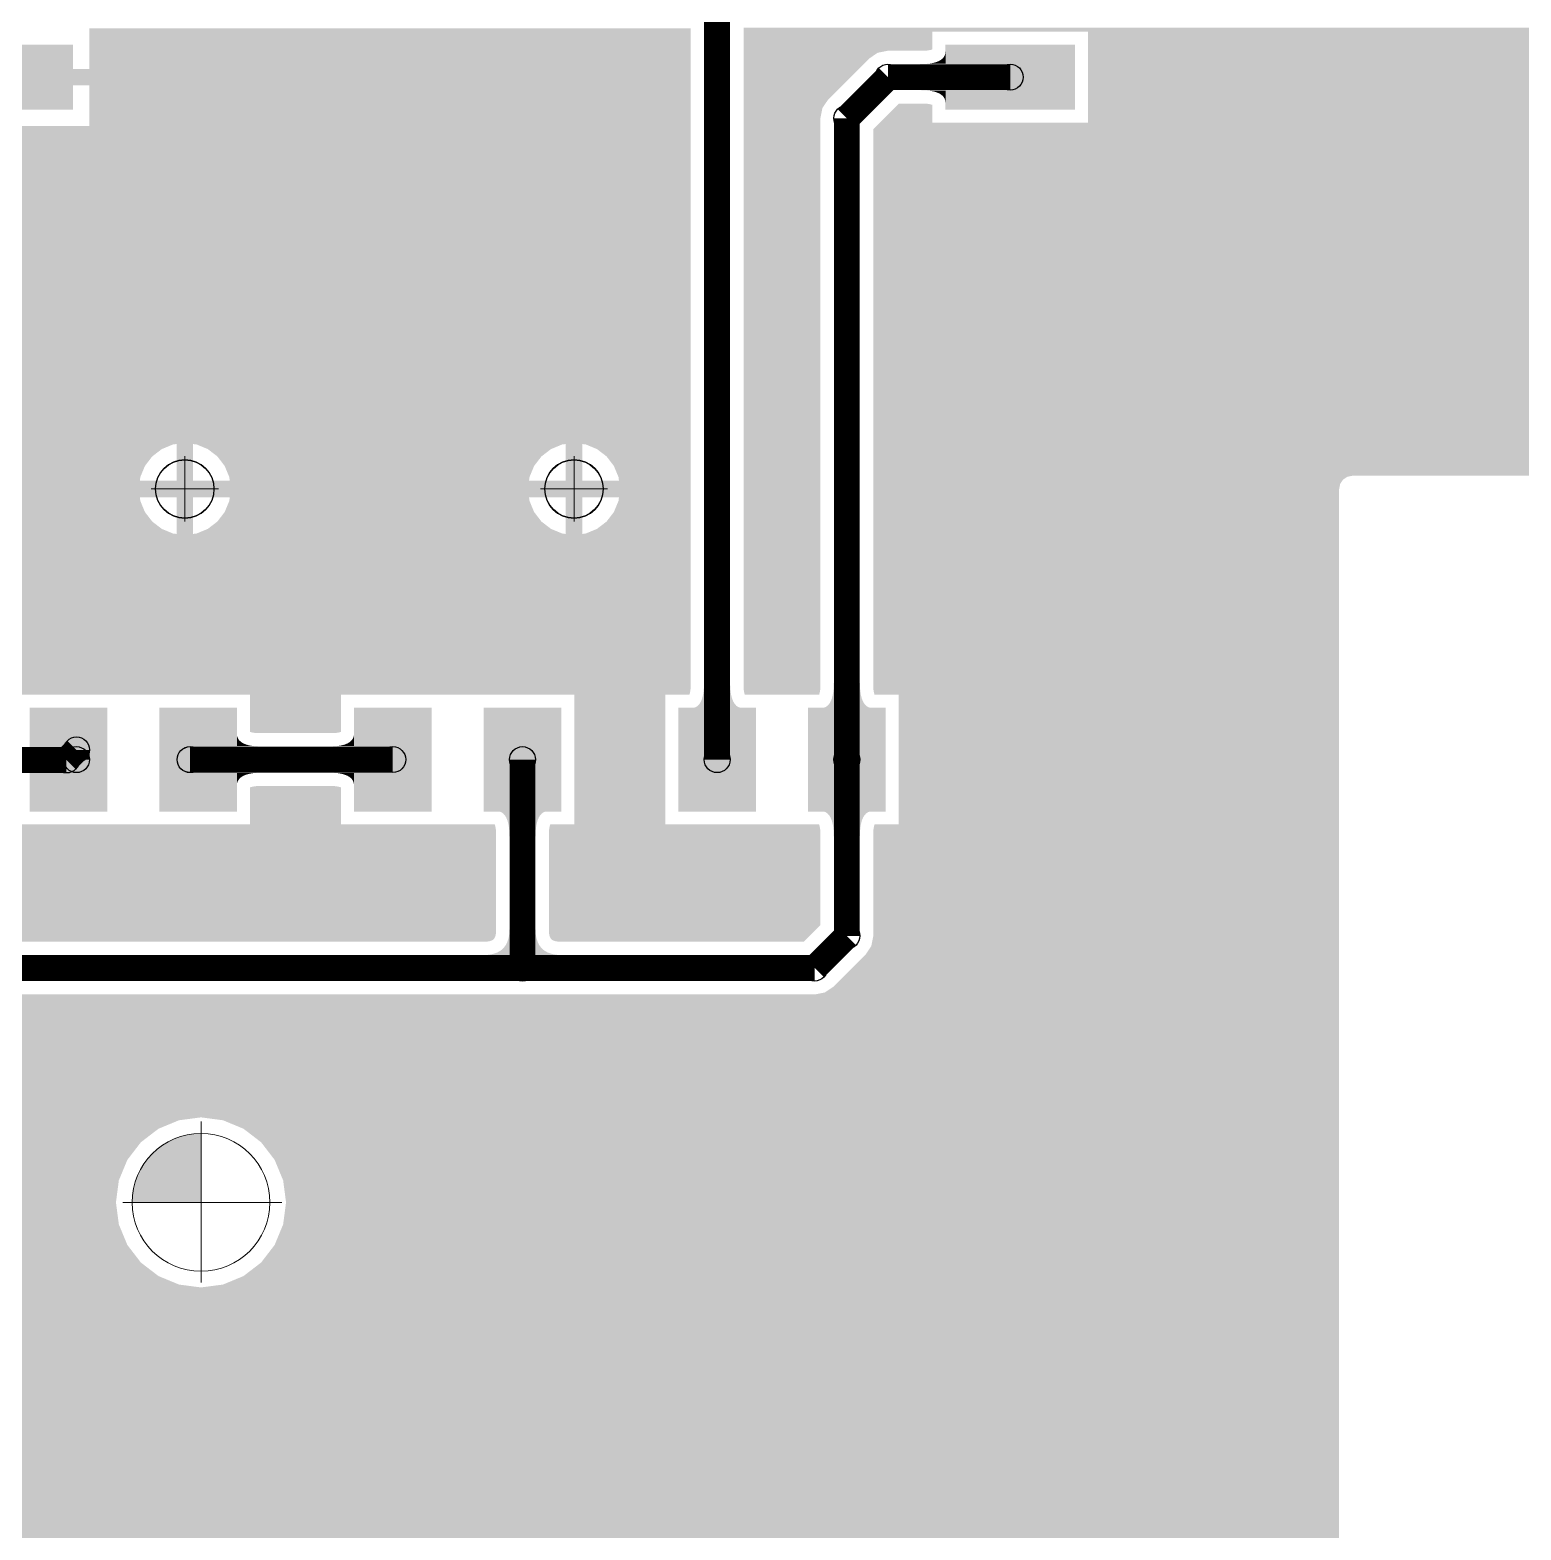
# Model space of a CAD drawing. Header units: millimetres. Extents: x -3633 to 871, y -630 to 261.
# Drawn here: x -1453.87 to -1407.72, y 127.51 to 173.95 of the extents above; entities that cross this region are included whole.
import ezdxf

# ---------------------------------------------------------------- set-up
doc = ezdxf.new("R2010")
doc.units = ezdxf.units.MM
for name, color, linetype in [('DRILL', 7, 'Continuous'), ('DRILL GOST', 7, 'Continuous'), ('TOP_LAYER', 7, 'Continuous'), ('TOP_PASTE', 8, 'Continuous')]:
    doc.layers.add(name, color=color, linetype=linetype)

# ---------------------------------------------------------------- blocks, each defined once
blk = doc.blocks.new('ROUND_26')
blk.add_circle((0, 0), 0.0177165)
blk = doc.blocks.new('RECTANGLE_15')
blk.add_solid([(0.023622, 0.0314961), (0.023622, -0.0314961), (-0.023622, 0.0314961), (-0.023622, -0.0314961)])
blk = doc.blocks.new('RECTANGLE_18')
blk.add_solid([(0.0393701, 0.019685), (0.0393701, -0.019685), (-0.0393701, 0.019685), (-0.0393701, -0.019685)])
blk = doc.blocks.new('ROUND_2')
blk.add_circle((0, 0), 0.007873999999999999)

msp = doc.modelspace()

# ---------------------------------------------------------------- hatches: boundary and pattern name
at = {"layer": 'DRILL GOST', "lineweight": 0}
h = msp.add_hatch(color=256, dxfattribs=at)
h.dxf.hatch_style = 1
h.paths.add_polyline_path([(-1450.708603594278, 137.6488722181816), (-1448.575989997797, 137.6488722181816), (-1448.575989997797, 139.7814858146635, 0.4142135623730951)])

# ---------------------------------------------------------------- linework, layer by layer
at = {"layer": 'DRILL', "lineweight": 0}
for p, q in [((-1449.077177197799, 160.7545982041688), (-1449.077177197799, 158.7329632104006)), ((-1437.029931697798, 160.7545982041688), (-1437.029931697798, 158.7329632104006)), ((-1450.118736496323, 159.7354881181805), (-1448.035617899275, 159.7354881181805)), ((-1438.071490996323, 159.7354881181805), (-1435.988372399275, 159.7354881181805)), ((-1448.575989997797, 139.7814858146635), (-1448.575989997797, 135.1665351725128)), ((-1448.575989997797, 138.5622530594396), (-1448.575989997797, 136.7072761594886)), ((-1450.993867434078, 137.6488722181816), (-1446.072112319671, 137.6488722181816)), ((-1449.475356182439, 137.6488722181816), (-1447.656463880768, 137.6488722181816)), ((-1448.575989997797, 137.6488722181816), (-1446.443376401315, 137.6488722181816))]:
    msp.add_line(p, q, dxfattribs=at)
at = {"layer": 'DRILL GOST', "lineweight": 0}
msp.add_line((-1448.575989997797, 137.6488722181816), (-1448.575989997797, 140.1527498963064), dxfattribs=at)
for centre, radius in [((-1449.077177197799, 159.7354881181805), 0.9108758946678492), ((-1437.029931697798, 159.7354881181805), 0.9108758946678492), ((-1448.575989997797, 137.6488722181816), 2.132613596481876)]:
    msp.add_circle(centre, radius, dxfattribs=at)
at = {"layer": 'TOP_LAYER', "const_width": 0.803148, "elevation": -7.473141037622431e-10}
for points in [[(-1432.600698997793, 151.3566216181821), (-1432.600698997793, 186.4198662181802)], [(-1428.584948797796, 171.2123955181801), (-1427.311856197787, 172.4854881181805)], [(-1427.311856197787, 172.4854881181805), (-1423.526977897788, 172.4854881181805)], [(-1428.584948797796, 151.3566216181821), (-1428.584948797796, 171.2123955181801)], [(-1452.740277697786, 151.3459728181811), (-1452.428448397791, 151.6578021181808)], [(-1452.428448397791, 151.3566216181821), (-1452.428448397791, 151.6578021181808)], [(-1457.67641979779, 151.3459728181811), (-1452.740277697786, 151.3459728181811)], [(-1448.91467079779, 151.3566216181821), (-1448.913854797799, 151.3574376181818)], [(-1448.913854797799, 151.3574376181818), (-1442.639957197788, 151.3574376181818)], [(-1438.624314097791, 144.9048003181811), (-1438.624314097791, 151.3566216181821)], [(-1428.584948797796, 145.8990912181821), (-1428.584948797796, 151.3566216181821)], [(-1429.579239697786, 144.9048003181811), (-1428.584948797796, 145.8990912181821)], [(-1460.832784297787, 144.9048003181811), (-1438.624314097791, 144.9048003181811)], [(-1438.624314097791, 144.9048003181811), (-1429.579239697786, 144.9048003181811)]]:
    msp.add_lwpolyline(points, dxfattribs=at)
at = {"layer": 'TOP_LAYER'}
for points in [[(-1425.536765497797, 173.2123350181805), (-1425.528732997786, 173.2886361181813), (-1425.528732997786, 173.2123350181805), (-1425.528732997786, 173.2886361181813)], [(-1426.331880997795, 172.88706211818), (-1426.179283897789, 172.8910758181814), (-1425.528732997786, 172.88706211818), (-1425.528732997786, 172.8910758181814)], [(-1426.331880997795, 172.0839141181809), (-1426.331880997795, 172.88706211818), (-1425.528732997786, 172.0839141181809), (-1425.528732997786, 172.88706211818)], [(-1426.179283897789, 172.8910758181814), (-1426.042746697789, 172.9031271181816), (-1425.528732997786, 172.8910758181814), (-1425.528732997786, 172.9031271181816)], [(-1426.042746697789, 172.9031271181816), (-1425.922274497786, 172.9232058181819), (-1425.528732997786, 172.9031271181816), (-1425.528732997786, 172.9232058181819)], [(-1425.922274497786, 172.9232058181819), (-1425.817867297792, 172.9513119181815), (-1425.528732997786, 172.9232058181819), (-1425.528732997786, 172.9513119181815)], [(-1425.817867297792, 172.9513119181815), (-1425.729519997791, 172.9874556181799), (-1425.528732997786, 172.9513119181815), (-1425.528732997786, 172.9874556181799)], [(-1425.729519997791, 172.9874556181799), (-1425.657237697787, 173.0316267181811), (-1425.528732997786, 172.9874556181799), (-1425.528732997786, 173.0316267181811)], [(-1425.657237697787, 173.0316267181811), (-1425.601015297803, 173.083835418181), (-1425.528732997786, 173.0316267181811), (-1425.528732997786, 173.083835418181)], [(-1425.601015297803, 173.083835418181), (-1425.560857897789, 173.1440715181811), (-1425.528732997786, 173.083835418181), (-1425.528732997786, 173.1440715181811)], [(-1425.560857897789, 173.1440715181811), (-1425.536765497797, 173.2123350181805), (-1425.528732997786, 173.1440715181811), (-1425.528732997786, 173.2123350181805)], [(-1426.179283897789, 172.0799004181813), (-1426.331880997795, 172.0839141181809), (-1425.528732997786, 172.0799004181813), (-1425.528732997786, 172.0839141181809)], [(-1426.042746697789, 172.0678491181802), (-1426.179283897789, 172.0799004181813), (-1425.528732997786, 172.0678491181802), (-1425.528732997786, 172.0799004181813)], [(-1425.922274497786, 172.0477704181817), (-1426.042746697789, 172.0678491181802), (-1425.528732997786, 172.0477704181817), (-1425.528732997786, 172.0678491181802)], [(-1425.817867297792, 172.0196643181812), (-1425.922274497786, 172.0477704181817), (-1425.528732997786, 172.0196643181812), (-1425.528732997786, 172.0477704181817)], [(-1425.729519997791, 171.983520618182), (-1425.817867297792, 172.0196643181812), (-1425.528732997786, 171.983520618182), (-1425.528732997786, 172.0196643181812)], [(-1425.657237697787, 171.9393495181807), (-1425.729519997791, 171.983520618182), (-1425.528732997786, 171.9393495181807), (-1425.528732997786, 171.983520618182)], [(-1425.601015297803, 171.8871408181808), (-1425.657237697787, 171.9393495181807), (-1425.528732997786, 171.8871408181808), (-1425.528732997786, 171.9393495181807)], [(-1425.560857897789, 171.8269047181816), (-1425.601015297803, 171.8871408181808), (-1425.528732997786, 171.8269047181816), (-1425.528732997786, 171.8871408181808)], [(-1425.536765497797, 171.7586412181813), (-1425.560857897789, 171.8269047181816), (-1425.528732997786, 171.7586412181813), (-1425.528732997786, 171.8269047181816)], [(-1425.528732997786, 171.6823401181814), (-1425.536765497797, 171.7586412181813), (-1425.528732997786, 171.6823401181814), (-1425.528732997786, 171.7586412181813)], [(-1433.006286697789, 153.6061857181808), (-1433.002272997791, 153.7599456181811), (-1432.195111297784, 153.6061857181808), (-1432.199124997795, 153.7599456181811)], [(-1428.990536497793, 153.6061857181808), (-1428.986522797795, 153.7599456181811), (-1428.1793610978, 153.6061857181808), (-1428.183374797786, 153.7599456181811)], [(-1433.066522797785, 153.2420151181818), (-1433.038416697794, 153.3472179181795), (-1432.134875197789, 153.2420151181818), (-1432.162981297792, 153.3472179181795)], [(-1433.038416697794, 153.3472179181795), (-1433.018337997799, 153.4686081181812), (-1432.162981297792, 153.3472179181795), (-1432.183059997799, 153.4686081181812)], [(-1433.018337997799, 153.4686081181812), (-1433.006286697789, 153.6061857181808), (-1432.183059997799, 153.4686081181812), (-1432.195111297784, 153.6061857181808)], [(-1431.742695397792, 153.3644916181815), (-1431.742695397792, 153.3644967181804), (-1431.395971897784, 153.3644916181815), (-1431.395971897784, 153.3644967181804)], [(-1429.789675897793, 153.3644916181815), (-1429.789675897793, 153.3644967181804), (-1429.442952397797, 153.3644916181815), (-1429.442952397797, 153.3644967181804)], [(-1429.0507725978, 153.2420151181818), (-1429.022666497785, 153.3472179181795), (-1428.119124997792, 153.2420151181818), (-1428.147231097796, 153.3472179181795)], [(-1429.022666497785, 153.3472179181795), (-1429.002587797791, 153.4686081181812), (-1428.147231097796, 153.3472179181795), (-1428.16730979779, 153.4686081181812)], [(-1429.002587797791, 153.4686081181812), (-1428.990536497793, 153.6061857181808), (-1428.16730979779, 153.4686081181812), (-1428.1793610978, 153.6061857181808)], [(-1433.403846997789, 152.9506776181802), (-1433.327545897797, 152.9587713181822), (-1431.797550997785, 152.9506776181802), (-1431.873852097801, 152.9587713181822)], [(-1433.327545897797, 152.9587713181822), (-1433.259282397793, 152.9830473181814), (-1431.873852097801, 152.9587713181822), (-1431.942115597792, 152.9830473181814)], [(-1433.259282397793, 152.9830473181814), (-1433.199046297786, 153.0235107181811), (-1431.942115597792, 152.9830473181814), (-1432.002351697788, 153.0235107181811)], [(-1433.199046297786, 153.0235107181811), (-1433.146837597799, 153.0801615181813), (-1432.002351697788, 153.0235107181811), (-1432.054560397787, 153.0801615181813)], [(-1433.146837597799, 153.0801615181813), (-1433.102666497799, 153.1529946181795), (-1432.054560397787, 153.0801615181813), (-1432.098731497799, 153.1529946181795)], [(-1433.102666497799, 153.1529946181795), (-1433.066522797785, 153.2420151181818), (-1432.098731497799, 153.1529946181795), (-1432.134875197789, 153.2420151181818)], [(-1429.388096797793, 152.9506776181802), (-1429.311795697789, 152.9587713181822), (-1427.7818007978, 152.9506776181802), (-1427.858101897792, 152.9587713181822)], [(-1429.311795697789, 152.9587713181822), (-1429.243532197797, 152.9830473181814), (-1427.858101897792, 152.9587713181822), (-1427.926365397796, 152.9830473181814)], [(-1429.243532197797, 152.9830473181814), (-1429.183296097789, 153.0235107181811), (-1427.926365397796, 152.9830473181814), (-1427.986601497791, 153.0235107181811)], [(-1429.183296097789, 153.0235107181811), (-1429.13108739779, 153.0801615181813), (-1427.986601497791, 153.0235107181811), (-1428.03881019779, 153.0801615181813)], [(-1429.13108739779, 153.0801615181813), (-1429.086916297791, 153.1529946181795), (-1428.03881019779, 153.0801615181813), (-1428.08298129779, 153.1529946181795)], [(-1429.086916297791, 153.1529946181795), (-1429.0507725978, 153.2420151181818), (-1428.08298129779, 153.1529946181795), (-1428.119124997792, 153.2420151181818)], [(-1447.465082497798, 152.0842845181819), (-1447.465082497798, 152.1605856181809), (-1447.457049997788, 152.0842845181819), (-1447.465082497798, 152.1605856181809)], [(-1447.465082497798, 152.0160210181807), (-1447.465082497798, 152.0842845181819), (-1447.432957597783, 152.0160210181807), (-1447.457049997788, 152.0842845181819)], [(-1447.465082497798, 151.9557849181824), (-1447.465082497798, 152.0160210181807), (-1447.392800197794, 151.9557849181824), (-1447.432957597783, 152.0160210181807)], [(-1447.465082497798, 151.9035762181798), (-1447.465082497798, 151.9557849181824), (-1447.336577797797, 151.9035762181798), (-1447.392800197794, 151.9557849181824)], [(-1447.465082497798, 151.8594051181803), (-1447.465082497798, 151.9035762181798), (-1447.264295497793, 151.8594051181803), (-1447.336577797797, 151.9035762181798)], [(-1447.465082497798, 151.8232614181811), (-1447.465082497798, 151.8594051181803), (-1447.175948197793, 151.8232614181811), (-1447.264295497793, 151.8594051181803)], [(-1444.127800597792, 151.8232614181811), (-1444.039453297793, 151.8594051181803), (-1443.8386662978, 151.8232614181811), (-1443.8386662978, 151.8594051181803)], [(-1444.039453297793, 151.8594051181803), (-1443.967170997789, 151.9035762181798), (-1443.8386662978, 151.8594051181803), (-1443.8386662978, 151.9035762181798)], [(-1443.967170997789, 151.9035762181798), (-1443.910948597791, 151.9557849181824), (-1443.8386662978, 151.9035762181798), (-1443.8386662978, 151.9557849181824)], [(-1443.910948597791, 151.9557849181824), (-1443.87079119779, 152.0160210181807), (-1443.8386662978, 151.9557849181824), (-1443.8386662978, 152.0160210181807)], [(-1443.87079119779, 152.0160210181807), (-1443.846698797786, 152.0842845181819), (-1443.8386662978, 152.0160210181807), (-1443.8386662978, 152.0842845181819)], [(-1443.846698797786, 152.0842845181819), (-1443.8386662978, 152.1605856181809), (-1443.8386662978, 152.0842845181819), (-1443.8386662978, 152.1605856181809)], [(-1447.465082497798, 151.7951553181806), (-1447.465082497798, 151.8232614181811), (-1447.071540997798, 151.7951553181806), (-1447.175948197793, 151.8232614181811)], [(-1447.465082497798, 151.7750766181803), (-1447.465082497798, 151.7951553181806), (-1446.951068797795, 151.7750766181803), (-1447.071540997798, 151.7951553181806)], [(-1447.465082497798, 151.763025318181), (-1447.465082497798, 151.7750766181803), (-1446.814531597796, 151.763025318181), (-1446.951068797795, 151.7750766181803)], [(-1447.465082497798, 151.7590116181796), (-1447.465082497798, 151.763025318181), (-1446.661934497789, 151.7590116181796), (-1446.814531597796, 151.763025318181)], [(-1447.465082497798, 150.9558636181814), (-1447.465082497798, 151.7590116181796), (-1446.661934497789, 150.9558636181814), (-1446.661934497789, 151.7590116181796)], [(-1444.641814297796, 151.7590116181796), (-1444.489217197789, 151.763025318181), (-1443.8386662978, 151.7590116181796), (-1443.8386662978, 151.763025318181)], [(-1444.641814297796, 150.9558636181814), (-1444.641814297796, 151.7590116181796), (-1443.8386662978, 150.9558636181814), (-1443.8386662978, 151.7590116181796)], [(-1444.489217197789, 151.763025318181), (-1444.35267999779, 151.7750766181803), (-1443.8386662978, 151.763025318181), (-1443.8386662978, 151.7750766181803)], [(-1444.35267999779, 151.7750766181803), (-1444.2322077978, 151.7951553181806), (-1443.8386662978, 151.7750766181803), (-1443.8386662978, 151.7951553181806)], [(-1444.2322077978, 151.7951553181806), (-1444.127800597792, 151.8232614181811), (-1443.8386662978, 151.7951553181806), (-1443.8386662978, 151.8232614181811)], [(-1447.465082497798, 150.9518499181809), (-1447.465082497798, 150.9558636181814), (-1446.814531597796, 150.9518499181809), (-1446.661934497789, 150.9558636181814)], [(-1447.465082497798, 150.9397986181816), (-1447.465082497798, 150.9518499181809), (-1446.951068797795, 150.9397986181816), (-1446.814531597796, 150.9518499181809)], [(-1447.465082497798, 150.9197199181804), (-1447.465082497798, 150.9397986181816), (-1447.071540997798, 150.9197199181804), (-1446.951068797795, 150.9397986181816)], [(-1444.489217197789, 150.9518499181809), (-1444.641814297796, 150.9558636181814), (-1443.8386662978, 150.9518499181809), (-1443.8386662978, 150.9558636181814)], [(-1444.35267999779, 150.9397986181816), (-1444.489217197789, 150.9518499181809), (-1443.8386662978, 150.9397986181816), (-1443.8386662978, 150.9518499181809)], [(-1444.2322077978, 150.9197199181804), (-1444.35267999779, 150.9397986181816), (-1443.8386662978, 150.9197199181804), (-1443.8386662978, 150.9397986181816)], [(-1447.465082497798, 150.8916138181808), (-1447.465082497798, 150.9197199181804), (-1447.175948197793, 150.8916138181808), (-1447.071540997798, 150.9197199181804)], [(-1447.465082497798, 150.8554701181806), (-1447.465082497798, 150.8916138181808), (-1447.264295497793, 150.8554701181806), (-1447.175948197793, 150.8916138181808)], [(-1447.465082497798, 150.8112990181821), (-1447.465082497798, 150.8554701181806), (-1447.336577797797, 150.8112990181821), (-1447.264295497793, 150.8554701181806)], [(-1447.465082497798, 150.7590903181813), (-1447.465082497798, 150.8112990181821), (-1447.392800197794, 150.7590903181813), (-1447.336577797797, 150.8112990181821)], [(-1447.465082497798, 150.6988542181812), (-1447.465082497798, 150.7590903181813), (-1447.432957597783, 150.6988542181812), (-1447.392800197794, 150.7590903181813)], [(-1447.465082497798, 150.63059071818), (-1447.465082497798, 150.6988542181812), (-1447.457049997788, 150.63059071818), (-1447.432957597783, 150.6988542181812)], [(-1447.465082497798, 150.554289618181), (-1447.465082497798, 150.63059071818), (-1447.465082497798, 150.554289618181), (-1447.457049997788, 150.63059071818)], [(-1444.127800597792, 150.8916138181808), (-1444.2322077978, 150.9197199181804), (-1443.8386662978, 150.8916138181808), (-1443.8386662978, 150.9197199181804)], [(-1444.039453297793, 150.8554701181806), (-1444.127800597792, 150.8916138181808), (-1443.8386662978, 150.8554701181806), (-1443.8386662978, 150.8916138181808)], [(-1443.967170997789, 150.8112990181821), (-1444.039453297793, 150.8554701181806), (-1443.8386662978, 150.8112990181821), (-1443.8386662978, 150.8554701181806)], [(-1443.910948597791, 150.7590903181813), (-1443.967170997789, 150.8112990181821), (-1443.8386662978, 150.7590903181813), (-1443.8386662978, 150.8112990181821)], [(-1443.87079119779, 150.6988542181812), (-1443.910948597791, 150.7590903181813), (-1443.8386662978, 150.6988542181812), (-1443.8386662978, 150.7590903181813)], [(-1443.846698797786, 150.63059071818), (-1443.87079119779, 150.6988542181812), (-1443.8386662978, 150.63059071818), (-1443.8386662978, 150.6988542181812)], [(-1443.8386662978, 150.554289618181), (-1443.846698797786, 150.63059071818), (-1443.8386662978, 150.554289618181), (-1443.8386662978, 150.63059071818)], [(-1439.351160997795, 149.7544719181819), (-1439.427462097786, 149.7625656181804), (-1437.897467197798, 149.7544719181819), (-1437.821166097782, 149.7625656181804)], [(-1439.282897497791, 149.7301959181809), (-1439.351160997795, 149.7544719181819), (-1437.96573069779, 149.7301959181809), (-1437.897467197798, 149.7544719181819)], [(-1439.222661397796, 149.6897325181822), (-1439.282897497791, 149.7301959181809), (-1438.025966797786, 149.6897325181822), (-1437.96573069779, 149.7301959181809)], [(-1439.170452697797, 149.633081718182), (-1439.222661397796, 149.6897325181822), (-1438.078175497797, 149.633081718182), (-1438.025966797786, 149.6897325181822)], [(-1439.126281597798, 149.560248618182), (-1439.170452697797, 149.633081718182), (-1438.122346597796, 149.560248618182), (-1438.078175497797, 149.633081718182)], [(-1439.090137897782, 149.4712281181824), (-1439.126281597798, 149.560248618182), (-1438.158490297786, 149.4712281181824), (-1438.122346597796, 149.560248618182)], [(-1429.311795697789, 149.7544719181819), (-1429.388096797793, 149.7625656181804), (-1427.858101897792, 149.7544719181819), (-1427.7818007978, 149.7625656181804)], [(-1429.243532197797, 149.7301959181809), (-1429.311795697789, 149.7544719181819), (-1427.926365397796, 149.7301959181809), (-1427.858101897792, 149.7544719181819)], [(-1429.183296097789, 149.6897325181822), (-1429.243532197797, 149.7301959181809), (-1427.986601497791, 149.6897325181822), (-1427.926365397796, 149.7301959181809)], [(-1429.13108739779, 149.633081718182), (-1429.183296097789, 149.6897325181822), (-1428.03881019779, 149.633081718182), (-1427.986601497791, 149.6897325181822)], [(-1429.086916297791, 149.560248618182), (-1429.13108739779, 149.633081718182), (-1428.08298129779, 149.560248618182), (-1428.03881019779, 149.633081718182)], [(-1429.0507725978, 149.4712281181824), (-1429.086916297791, 149.560248618182), (-1428.119124997792, 149.4712281181824), (-1428.08298129779, 149.560248618182)], [(-1439.062031797791, 149.3660253181811), (-1439.090137897782, 149.4712281181824), (-1438.186596397789, 149.3660253181811), (-1438.158490297786, 149.4712281181824)], [(-1439.041953097797, 149.2446351181811), (-1439.062031797791, 149.3660253181811), (-1438.206675097796, 149.2446351181811), (-1438.186596397789, 149.3660253181811)], [(-1439.029901797786, 149.1070575181807), (-1439.041953097797, 149.2446351181811), (-1438.218726397782, 149.1070575181807), (-1438.206675097796, 149.2446351181811)], [(-1439.025888097801, 148.9532976181795), (-1439.029901797786, 149.1070575181807), (-1438.222740097792, 148.9532976181795), (-1438.218726397782, 149.1070575181807)], [(-1429.022666497785, 149.3660253181811), (-1429.0507725978, 149.4712281181824), (-1428.147231097796, 149.3660253181811), (-1428.119124997792, 149.4712281181824)], [(-1429.002587797791, 149.2446351181811), (-1429.022666497785, 149.3660253181811), (-1428.16730979779, 149.2446351181811), (-1428.147231097796, 149.3660253181811)], [(-1428.990536497793, 149.1070575181807), (-1429.002587797791, 149.2446351181811), (-1428.1793610978, 149.1070575181807), (-1428.16730979779, 149.2446351181811)], [(-1428.986522797795, 148.9532976181795), (-1428.990536497793, 149.1070575181807), (-1428.183374797786, 148.9532976181795), (-1428.1793610978, 149.1070575181807)], [(-1439.098170397793, 145.6999158181811), (-1439.058012997791, 145.8203880181813), (-1438.150457797801, 145.6999158181811), (-1438.190615197801, 145.8203880181813)], [(-1439.058012997791, 145.8203880181813), (-1439.033920597787, 145.9569252181814), (-1438.190615197801, 145.8203880181813), (-1438.214707597782, 145.9569252181814)], [(-1439.033920597787, 145.9569252181814), (-1439.025888097801, 146.1095223181815), (-1438.214707597782, 145.9569252181814), (-1438.222740097792, 146.1095223181815)], [(-1439.539901797792, 145.3384992181805), (-1439.419429597801, 145.3786566181802), (-1437.70872639779, 145.3384992181805), (-1437.829198597793, 145.3786566181802)], [(-1439.419429597801, 145.3786566181802), (-1439.315022397794, 145.4348790181807), (-1437.829198597793, 145.3786566181802), (-1437.933605797787, 145.4348790181807)], [(-1439.315022397794, 145.4348790181807), (-1439.226675097794, 145.5071613181804), (-1437.933605797787, 145.4348790181807), (-1438.0219530978, 145.5071613181804)], [(-1439.226675097794, 145.5071613181804), (-1439.15439279779, 145.5955086181816), (-1438.0219530978, 145.5071613181804), (-1438.094235397791, 145.5955086181816)], [(-1439.15439279779, 145.5955086181816), (-1439.098170397793, 145.6999158181811), (-1438.094235397791, 145.5955086181816), (-1438.150457797801, 145.6999158181811)], [(-1439.829036097797, 145.3063743181815), (-1439.676438997791, 145.3144068181823), (-1437.419592097796, 145.3063743181815), (-1437.57218919779, 145.3144068181823)], [(-1438.624314097791, 144.5032263181815), (-1439.829036097797, 145.3063743181815), (-1438.624314097791, 144.5032263181815), (-1437.419592097796, 145.3063743181815)], [(-1439.676438997791, 145.3144068181823), (-1439.539901797792, 145.3384992181805), (-1437.57218919779, 145.3144068181823), (-1437.70872639779, 145.3384992181805)]]:
    msp.add_solid(points, dxfattribs=at)
at = {"layer": 'TOP_PASTE'}
msp.add_circle((-1483.211823997789, 119.5780014181805), 110, dxfattribs=at)
for points in [[(-1452.030760597797, 172.7404779181811), (-1452.030760597797, 173.9994231181813), (-1433.419580497797, 172.7404779181811), (-1433.419580497797, 173.9994231181813)], [(-1431.781817497802, 173.8909971181815), (-1431.781817497802, 174.0213939181817), (-1399.763135197796, 173.8909971181815), (-1399.593192997793, 174.0213939181817)], [(-1431.781817497802, 173.3451900181813), (-1431.781817497802, 173.8909971181815), (-1425.93642699779, 173.3451900181813), (-1425.93642699779, 173.8909971181815)], [(-1421.117528797798, 173.7948213181812), (-1421.117528797798, 173.8909971181815), (-1399.888477897789, 173.7948213181812), (-1399.763135197796, 173.8909971181815)], [(-1421.117528797798, 173.4995364181809), (-1421.117528797798, 173.7948213181812), (-1400.115050497792, 173.4995364181809), (-1399.888477897789, 173.7948213181812)], [(-1431.781817497802, 173.3399982181813), (-1431.781817497802, 173.3451900181813), (-1425.949115797794, 173.3399982181813), (-1425.93642699779, 173.3451900181813)], [(-1431.781817497802, 173.3237904181819), (-1431.781817497802, 173.3399982181813), (-1426.009331497794, 173.3237904181819), (-1425.949115797794, 173.3399982181813)], [(-1431.781817497802, 173.3095920181809), (-1431.781817497802, 173.3237904181819), (-1426.094501497783, 173.3095920181809), (-1426.009331497794, 173.3237904181819)], [(-1431.781817497802, 173.3043696181799), (-1431.781817497802, 173.3095920181809), (-1426.153692097796, 173.3043696181799), (-1426.094501497783, 173.3095920181809)], [(-1431.781817497802, 173.2420374181797), (-1431.781817497802, 173.3043696181799), (-1427.625230797797, 173.2420374181797), (-1427.311856197787, 173.3043696181799)], [(-1431.781817497802, 173.064526818182), (-1431.781817497802, 173.2420374181797), (-1427.890894897798, 173.064526818182), (-1427.625230797797, 173.2420374181797)], [(-1421.117528797798, 173.1556791181806), (-1421.117528797798, 173.4995364181809), (-1400.257483297796, 173.1556791181806), (-1400.115050497792, 173.4995364181809)], [(-1431.781817497802, 171.7914342181816), (-1431.781817497802, 173.064526818182), (-1429.163987497796, 171.7914342181816), (-1427.890894897798, 173.064526818182)], [(-1421.117528797798, 173.041668618182), (-1421.117528797798, 173.1556791181806), (-1400.272492597793, 173.041668618182), (-1400.257483297796, 173.1556791181806)], [(-1421.117528797798, 172.53166861818), (-1421.117528797798, 173.041668618182), (-1385.899881697794, 172.53166861818), (-1386.173205997791, 173.041668618182)], [(-1457.796504397798, 172.2304779181809), (-1457.796504397798, 172.7404779181811), (-1433.419580497797, 172.2304779181809), (-1433.419580497797, 172.7404779181811)], [(-1421.117528797798, 172.4176581181814), (-1421.117528797798, 172.53166861818), (-1400.257483297796, 172.4176581181814), (-1400.272492597793, 172.53166861818)], [(-1421.117528797798, 172.0738008181802), (-1421.117528797798, 172.4176581181814), (-1400.115050497792, 172.0738008181802), (-1400.257483297796, 172.4176581181814)], [(-1452.030760597797, 170.9715531181805), (-1452.030760597797, 172.2304779181809), (-1433.419580497797, 170.9715531181805), (-1433.419580497797, 172.2304779181809)], [(-1421.117528797798, 171.7785159181808), (-1421.117528797798, 172.0738008181802), (-1399.888477897789, 171.7785159181808), (-1400.115050497792, 172.0738008181802)], [(-1431.781817497802, 171.5257701181804), (-1431.781817497802, 171.7914342181816), (-1429.341498097788, 171.5257701181804), (-1429.163987497796, 171.7914342181816)], [(-1431.781817497802, 171.2123955181801), (-1431.781817497802, 171.5257701181804), (-1429.403835397802, 171.2123955181801), (-1429.341498097788, 171.5257701181804)], [(-1427.559292897789, 171.0799791181812), (-1427.013485797796, 171.6257862181815), (-1425.93642699779, 171.0799791181812), (-1425.93642699779, 171.6257862181815)], [(-1427.013485797796, 171.6257862181815), (-1427.008293997795, 171.6309780181805), (-1425.93642699779, 171.6257862181815), (-1425.949115797794, 171.6309780181805)], [(-1427.008293997795, 171.6309780181805), (-1426.9920861978, 171.6471858181817), (-1425.949115797794, 171.6309780181805), (-1426.009331497794, 171.6471858181817)], [(-1426.9920861978, 171.6471858181817), (-1426.977892897794, 171.661384218181), (-1426.009331497794, 171.6471858181817), (-1426.094511697799, 171.661384218181)], [(-1426.977892897794, 171.661384218181), (-1426.972665397794, 171.666606618182), (-1426.094511697799, 171.661384218181), (-1426.153692097796, 171.666606618182)], [(-1421.117528797798, 171.5519433181812), (-1421.117528797798, 171.7785159181808), (-1399.593192997793, 171.5519433181812), (-1399.888477897789, 171.7785159181808)], [(-1421.117528797798, 171.4095105181827), (-1421.117528797798, 171.5519433181812), (-1399.249335697791, 171.4095105181827), (-1399.593192997793, 171.5519433181812)], [(-1421.117528797798, 171.3945012181816), (-1421.117528797798, 171.4095105181827), (-1399.135325197786, 171.3945012181816), (-1399.249335697791, 171.4095105181827)], [(-1421.117528797798, 171.0799791181812), (-1421.117528797798, 171.3945012181816), (-1385.121871597798, 171.0799791181812), (-1385.290436797792, 171.3945012181816)], [(-1457.796504397798, 161.1276555181817), (-1457.796504397798, 170.9715531181805), (-1433.419580497797, 161.1276555181817), (-1433.419580497797, 170.9715531181805)], [(-1431.781817497802, 171.2123700181805), (-1431.781817497802, 171.2123955181801), (-1429.403830297787, 171.2123700181805), (-1429.403835397802, 171.2123955181801)], [(-1431.781817497802, 153.580145118181), (-1431.781817497802, 171.2123700181805), (-1429.403830297787, 153.580145118181), (-1429.403830297787, 171.2123700181805)], [(-1427.766067297792, 170.8731996181818), (-1427.559292897789, 171.0799791181812), (-1385.011053697798, 170.8731996181818), (-1385.121871597798, 171.0799791181812)], [(-1427.766067297792, 169.8201465181814), (-1427.766067297792, 170.8731996181818), (-1384.446687697794, 169.8201465181814), (-1385.011053697798, 170.8731996181818)], [(-1427.766067297792, 165.8487255181822), (-1427.766067297792, 169.8201465181814), (-1382.518387897788, 165.8487255181822), (-1384.446687697794, 169.8201465181814)], [(-1427.766067297792, 161.8034310181806), (-1427.766067297792, 165.8487255181822), (-1380.750299497794, 161.8034310181806), (-1382.518387897788, 165.8487255181822)], [(-1427.766067297792, 160.1449263181808), (-1427.766067297792, 161.8034310181806), (-1380.10303299779, 160.1449263181808), (-1380.750299497794, 161.8034310181806)], [(-1457.796504397798, 161.1126462181805), (-1457.796504397798, 161.1276555181817), (-1449.446187697794, 161.1126462181805), (-1449.332177197789, 161.1276555181817)], [(-1457.796504397798, 160.9702134181803), (-1457.796504397798, 161.1126462181805), (-1449.790044997796, 160.9702134181803), (-1449.446187697794, 161.1126462181805)], [(-1457.796504397798, 160.7436408181798), (-1457.796504397798, 160.9702134181803), (-1450.085329897794, 160.7436408181798), (-1449.790044997796, 160.9702134181803)], [(-1457.796504397798, 160.448361018181), (-1457.796504397798, 160.7436408181798), (-1450.311902497795, 160.448361018181), (-1450.085329897794, 160.7436408181798)], [(-1449.332177197789, 159.9904881181815), (-1449.332177197789, 161.1276555181817), (-1448.822177197785, 159.9904881181815), (-1448.822177197785, 161.1276555181817)], [(-1448.708166697792, 161.1126462181805), (-1448.822177197785, 161.1276555181817), (-1437.398942197794, 161.1126462181805), (-1437.284931697789, 161.1276555181817)], [(-1448.364309397789, 160.9702134181803), (-1448.708166697792, 161.1126462181805), (-1437.742804597785, 160.9702134181803), (-1437.398942197794, 161.1126462181805)], [(-1448.069024497793, 160.7436408181798), (-1448.364309397789, 160.9702134181803), (-1438.038084397793, 160.7436408181798), (-1437.742804597785, 160.9702134181803)], [(-1447.84245189779, 160.448361018181), (-1448.069024497793, 160.7436408181798), (-1438.264656997783, 160.448361018181), (-1438.038084397793, 160.7436408181798)], [(-1437.284931697789, 159.9904881181815), (-1437.284931697789, 161.1276555181817), (-1436.774931697797, 159.9904881181815), (-1436.774931697797, 161.1276555181817)], [(-1436.660921197792, 161.1126462181805), (-1436.774931697797, 161.1276555181817), (-1433.419580497797, 161.1126462181805), (-1433.419580497797, 161.1276555181817)], [(-1436.317058797788, 160.9702134181803), (-1436.660921197792, 161.1126462181805), (-1433.419580497797, 160.9702134181803), (-1433.419580497797, 161.1126462181805)], [(-1436.021778997792, 160.7436408181798), (-1436.317058797788, 160.9702134181803), (-1433.419580497797, 160.7436408181798), (-1433.419580497797, 160.9702134181803)], [(-1435.79520639779, 160.448361018181), (-1436.021778997792, 160.7436408181798), (-1433.419580497797, 160.448361018181), (-1433.419580497797, 160.7436408181798)], [(-1457.796504397798, 160.1044986181819), (-1457.796504397798, 160.448361018181), (-1450.454335297799, 160.1044986181819), (-1450.311902497795, 160.448361018181)], [(-1447.700019097799, 160.1044986181819), (-1447.84245189779, 160.448361018181), (-1438.407089797799, 160.1044986181819), (-1438.264656997783, 160.448361018181)], [(-1435.652773597799, 160.1044986181819), (-1435.79520639779, 160.448361018181), (-1433.419580497797, 160.1044986181819), (-1433.419580497797, 160.448361018181)], [(-1457.796504397798, 159.9904881181815), (-1457.796504397798, 160.1044986181819), (-1450.469344597797, 159.9904881181815), (-1450.454335297799, 160.1044986181819)], [(-1457.796504397798, 159.4804881181813), (-1457.796504397798, 159.9904881181815), (-1433.419580497797, 159.4804881181813), (-1433.419580497797, 159.9904881181815)], [(-1447.685009797802, 159.9904881181815), (-1447.700019097799, 160.1044986181819), (-1438.422099097797, 159.9904881181815), (-1438.407089797799, 160.1044986181819)], [(-1435.637764297789, 159.9904881181815), (-1435.652773597799, 160.1044986181819), (-1433.419580497797, 159.9904881181815), (-1433.419580497797, 160.1044986181819)], [(-1427.766067297792, 160.1137602181802), (-1427.766067297792, 160.1449263181808), (-1413.092918497787, 160.1137602181802), (-1412.936231197794, 160.1449263181808)], [(-1427.766067297792, 160.0250049181809), (-1427.766067297792, 160.1137602181802), (-1413.225753097794, 160.0250049181809), (-1413.092918497787, 160.1137602181802)], [(-1427.766067297792, 159.8921703181809), (-1427.766067297792, 160.0250049181809), (-1413.314508397785, 159.8921703181809), (-1413.225753097794, 160.0250049181809)], [(-1427.766067297792, 159.7354830181816), (-1427.766067297792, 159.8921703181809), (-1413.345674497797, 159.7354830181816), (-1413.314508397785, 159.8921703181809)], [(-1457.796504397798, 159.3664776181809), (-1457.796504397798, 159.4804881181813), (-1450.454335297799, 159.3664776181809), (-1450.469344597797, 159.4804881181813)], [(-1457.796504397798, 159.0226152181808), (-1457.796504397798, 159.3664776181809), (-1450.311902497795, 159.0226152181808), (-1450.454335297799, 159.3664776181809)], [(-1449.332177197789, 158.3433207181802), (-1449.332177197789, 159.4804881181813), (-1448.822177197785, 158.3433207181802), (-1448.822177197785, 159.4804881181813)], [(-1447.84245189779, 159.0226152181808), (-1447.700019097799, 159.3664776181809), (-1438.264656997783, 159.0226152181808), (-1438.407089797799, 159.3664776181809)], [(-1447.700019097799, 159.3664776181809), (-1447.685009797802, 159.4804881181813), (-1438.407089797799, 159.3664776181809), (-1438.422099097797, 159.4804881181813)], [(-1437.284931697789, 158.3433207181802), (-1437.284931697789, 159.4804881181813), (-1436.774931697797, 158.3433207181802), (-1436.774931697797, 159.4804881181813)], [(-1435.79520639779, 159.0226152181808), (-1435.652773597799, 159.3664776181809), (-1433.419580497797, 159.0226152181808), (-1433.419580497797, 159.3664776181809)], [(-1435.652773597799, 159.3664776181809), (-1435.637764297789, 159.4804881181813), (-1433.419580497797, 159.3664776181809), (-1433.419580497797, 159.4804881181813)], [(-1427.766067297792, 153.580145118181), (-1427.766067297792, 159.7354830181816), (-1413.345674497797, 153.580145118181), (-1413.345674497797, 159.7354830181816)], [(-1457.796504397798, 158.7273354181821), (-1457.796504397798, 159.0226152181808), (-1450.085329897794, 158.7273354181821), (-1450.311902497795, 159.0226152181808)], [(-1448.069024497793, 158.7273354181821), (-1447.84245189779, 159.0226152181808), (-1438.038084397793, 158.7273354181821), (-1438.264656997783, 159.0226152181808)], [(-1436.021778997792, 158.7273354181821), (-1435.79520639779, 159.0226152181808), (-1433.419580497797, 158.7273354181821), (-1433.419580497797, 159.0226152181808)], [(-1457.796504397798, 158.5007628181816), (-1457.796504397798, 158.7273354181821), (-1449.790044997796, 158.5007628181816), (-1450.085329897794, 158.7273354181821)], [(-1457.796504397798, 158.3583300181804), (-1457.796504397798, 158.5007628181816), (-1449.446187697794, 158.3583300181804), (-1449.790044997796, 158.5007628181816)], [(-1457.796504397798, 158.3433207181802), (-1457.796504397798, 158.3583300181804), (-1449.332177197789, 158.3433207181802), (-1449.446187697794, 158.3583300181804)], [(-1448.822177197785, 158.3433207181802), (-1448.708166697792, 158.3583300181804), (-1437.284931697789, 158.3433207181802), (-1437.398942197794, 158.3583300181804)], [(-1448.708166697792, 158.3583300181804), (-1448.364309397789, 158.5007628181816), (-1437.398942197794, 158.3583300181804), (-1437.742804597785, 158.5007628181816)], [(-1448.364309397789, 158.5007628181816), (-1448.069024497793, 158.7273354181821), (-1437.742804597785, 158.5007628181816), (-1438.038084397793, 158.7273354181821)], [(-1436.774931697797, 158.3433207181802), (-1436.660921197792, 158.3583300181804), (-1433.419580497797, 158.3433207181802), (-1433.419580497797, 158.3583300181804)], [(-1436.660921197792, 158.3583300181804), (-1436.317058797788, 158.5007628181816), (-1433.419580497797, 158.3583300181804), (-1433.419580497797, 158.5007628181816)], [(-1436.317058797788, 158.5007628181816), (-1436.021778997792, 158.7273354181821), (-1433.419580497797, 158.5007628181816), (-1433.419580497797, 158.7273354181821)], [(-1457.796504397798, 153.5801400181804), (-1457.796504397798, 158.3433207181802), (-1433.419580497797, 153.5801400181804), (-1433.419580497797, 158.3433207181802)], [(-1457.796504397798, 153.5199498181805), (-1457.796504397798, 153.5801400181804), (-1433.424853897789, 153.5199498181805), (-1433.419580497797, 153.5801400181804)], [(-1457.796504397798, 153.4336731181816), (-1457.796504397798, 153.5199498181805), (-1433.439123697795, 153.4336731181816), (-1433.424853897789, 153.5199498181805)], [(-1457.796504397798, 153.3723813181809), (-1457.796504397798, 153.4336731181816), (-1433.455499797785, 153.3723813181809), (-1433.439123697795, 153.4336731181816)], [(-1457.796504397798, 153.3644967181804), (-1457.796504397798, 153.3723813181809), (-1433.458702597794, 153.3644967181804), (-1433.455499797785, 153.3723813181809)], [(-1449.868411597794, 153.3644916181815), (-1449.868411597794, 153.3644967181804), (-1441.435337197791, 153.3644916181815), (-1441.435337197791, 153.3644967181804)], [(-1447.057388497794, 152.2171395181799), (-1447.057388497794, 153.3644916181815), (-1444.246360297792, 152.2171395181799), (-1444.246360297792, 153.3644916181815)], [(-1439.829041197786, 153.3644916181815), (-1439.829041197786, 153.3644967181804), (-1433.458702597794, 153.3644916181815), (-1433.458702597794, 153.3644967181804)], [(-1437.018018097798, 149.3487516181808), (-1437.018018097798, 153.3644916181815), (-1434.206994997797, 149.3487516181808), (-1434.206994997797, 153.3644916181815)], [(-1431.781812397787, 153.5801400181804), (-1431.781817497802, 153.580145118181), (-1429.403830297787, 153.5801400181804), (-1429.403830297787, 153.580145118181)], [(-1431.776544097785, 153.5199498181805), (-1431.781812397787, 153.5801400181804), (-1429.409103697792, 153.5199498181805), (-1429.403830297787, 153.5801400181804)], [(-1431.762274297803, 153.4336731181816), (-1431.776544097785, 153.5199498181805), (-1429.423373497787, 153.4336731181816), (-1429.409103697792, 153.5199498181805)], [(-1431.745898197788, 153.3723813181809), (-1431.762274297803, 153.4336731181816), (-1429.439749597789, 153.3723813181809), (-1429.423373497787, 153.4336731181816)], [(-1431.742695397792, 153.3644967181804), (-1431.745898197788, 153.3723813181809), (-1429.442952397797, 153.3644967181804), (-1429.439749597789, 153.3723813181809)], [(-1427.760793897801, 153.5199498181805), (-1427.766067297792, 153.580145118181), (-1413.345674497797, 153.5199498181805), (-1413.345674497797, 153.580145118181)], [(-1427.746524097794, 153.4336731181816), (-1427.760793897801, 153.5199498181805), (-1413.345674497797, 153.4336731181816), (-1413.345674497797, 153.5199498181805)], [(-1427.730147997792, 153.3723813181809), (-1427.746524097794, 153.4336731181816), (-1413.345674497797, 153.3723813181809), (-1413.345674497797, 153.4336731181816)], [(-1427.726945197783, 153.3644916181815), (-1427.730147997792, 153.3723813181809), (-1413.345674497797, 153.3644916181815), (-1413.345674497797, 153.3723813181809)], [(-1426.978652797792, 149.3487516181808), (-1426.978652797792, 153.3644916181815), (-1413.345674497797, 149.3487516181808), (-1413.345674497797, 153.3644916181815)], [(-1447.04469969779, 152.2119477181827), (-1447.057388497794, 152.2171395181799), (-1444.259049097795, 152.2119477181827), (-1444.246360297792, 152.2171395181799)], [(-1446.98448399779, 152.1957399181815), (-1447.04469969779, 152.2119477181827), (-1444.319264797783, 152.1957399181815), (-1444.259049097795, 152.2119477181827)], [(-1446.899303797798, 152.1815415181813), (-1446.98448399779, 152.1957399181815), (-1444.404434797797, 152.1815415181813), (-1444.319264797783, 152.1957399181815)], [(-1446.840123397789, 152.1763191181803), (-1446.899303797798, 152.1815415181813), (-1444.463625397796, 152.1763191181803), (-1444.404434797797, 152.1815415181813)], [(-1447.057388497794, 150.497735718181), (-1447.04469969779, 150.502927518181), (-1444.246360297792, 150.497735718181), (-1444.259049097795, 150.502927518181)], [(-1447.057388497794, 149.3487516181808), (-1447.057388497794, 150.497735718181), (-1444.246360297792, 149.3487516181808), (-1444.246360297792, 150.497735718181)], [(-1447.04469969779, 150.502927518181), (-1446.98448399779, 150.5191353181804), (-1444.259049097795, 150.502927518181), (-1444.319264797783, 150.5191353181804)], [(-1446.98448399779, 150.5191353181804), (-1446.899313997789, 150.5333337181814), (-1444.319264797783, 150.5191353181804), (-1444.404444997788, 150.5333337181814)], [(-1446.899313997789, 150.5333337181814), (-1446.840123397789, 150.5385561181806), (-1444.404444997788, 150.5333337181814), (-1444.463625397796, 150.5385561181806)], [(-1460.013902797783, 149.3408619181814), (-1460.013902797783, 149.3487516181808), (-1439.479114897795, 149.3408619181814), (-1439.482317697804, 149.3487516181808)], [(-1460.013902797783, 149.2795701181817), (-1460.013902797783, 149.3408619181814), (-1439.462738797793, 149.2795701181817), (-1439.479114897795, 149.3408619181814)], [(-1460.013902797783, 149.19329341818), (-1460.013902797783, 149.2795701181817), (-1439.448468997786, 149.19329341818), (-1439.462738797793, 149.2795701181817)], [(-1460.013902797783, 149.1330981181814), (-1460.013902797783, 149.19329341818), (-1439.443195597794, 149.1330981181814), (-1439.448468997786, 149.19329341818)], [(-1460.013902797783, 145.9937370181801), (-1460.013902797783, 149.1330981181814), (-1439.443195597794, 145.9937370181801), (-1439.443195597794, 149.1330981181814)], [(-1437.805432597799, 149.133103218182), (-1437.800159197795, 149.19329341818), (-1429.403830297787, 149.133103218182), (-1429.409103697792, 149.19329341818)], [(-1437.805432597799, 149.1330981181814), (-1437.805432597799, 149.133103218182), (-1429.403830297787, 149.1330981181814), (-1429.403830297787, 149.133103218182)], [(-1437.805432597799, 146.2382820181815), (-1437.805432597799, 149.1330981181814), (-1429.403830297787, 146.2382820181815), (-1429.403830297787, 149.1330981181814)], [(-1437.800159197795, 149.19329341818), (-1437.7858893978, 149.2795701181817), (-1429.409103697792, 149.19329341818), (-1429.423373497787, 149.2795701181817)], [(-1437.7858893978, 149.2795701181817), (-1437.769513297798, 149.3408619181814), (-1429.423373497787, 149.2795701181817), (-1429.439749597789, 149.3408619181814)], [(-1437.769513297798, 149.3408619181814), (-1437.76631049779, 149.3487516181808), (-1429.439749597789, 149.3408619181814), (-1429.442952397797, 149.3487516181808)], [(-1427.766067297792, 149.133103218182), (-1427.760793897801, 149.19329341818), (-1413.345674497797, 149.133103218182), (-1413.345674497797, 149.19329341818)], [(-1427.766062197791, 145.8990912181821), (-1427.766067297792, 149.133103218182), (-1413.345674497797, 145.8990912181821), (-1413.345674497797, 149.133103218182)], [(-1427.760793897801, 149.19329341818), (-1427.746524097794, 149.2795701181817), (-1413.345674497797, 149.19329341818), (-1413.345674497797, 149.2795701181817)], [(-1427.746524097794, 149.2795701181817), (-1427.730147997792, 149.3408619181814), (-1413.345674497797, 149.2795701181817), (-1413.345674497797, 149.3408619181814)], [(-1427.730147997792, 149.3408619181814), (-1427.726945197783, 149.3487516181808), (-1413.345674497797, 149.3408619181814), (-1413.345674497797, 149.3487516181808)], [(-1460.013902797783, 145.9212303181807), (-1460.013902797783, 145.9937370181801), (-1439.455991497797, 145.9212303181807), (-1439.443195597794, 145.9937370181801)], [(-1460.013902797783, 145.8629169181809), (-1460.013902797783, 145.9212303181807), (-1439.475427597796, 145.8629169181809), (-1439.455991497797, 145.9212303181807)], [(-1460.013902797783, 145.8242946181804), (-1460.013902797783, 145.8629169181809), (-1439.496225397787, 145.8242946181804), (-1439.475427597796, 145.8629169181809)], [(-1460.013902797783, 145.7981316181808), (-1460.013902797783, 145.8242946181804), (-1439.517630097797, 145.7981316181808), (-1439.496225397787, 145.8242946181804)], [(-1437.805432597799, 145.9937370181801), (-1437.805432597799, 146.2382820181815), (-1429.648375297801, 145.9937370181801), (-1429.403830297787, 146.2382820181815)], [(-1437.792636697797, 145.9212303181807), (-1437.805432597799, 145.9937370181801), (-1429.720887097783, 145.9212303181807), (-1429.648375297801, 145.9937370181801)], [(-1437.773205697786, 145.862932218181), (-1437.792636697797, 145.9212303181807), (-1429.77918519779, 145.862932218181), (-1429.720887097783, 145.9212303181807)], [(-1437.752402797794, 145.8242946181804), (-1437.773205697786, 145.862932218181), (-1429.817822797796, 145.8242946181804), (-1429.77918519779, 145.862932218181)], [(-1437.730982797791, 145.7981163181798), (-1437.752402797794, 145.8242946181804), (-1429.844001097791, 145.7981163181798), (-1429.817822797796, 145.8242946181804)], [(-1427.828399497792, 145.5857166181818), (-1427.766062197791, 145.8990912181821), (-1413.345674497797, 145.5857166181818), (-1413.345674497797, 145.8990912181821)], [(-1460.013902797783, 145.7767116181808), (-1460.013902797783, 145.7981316181808), (-1439.543808397791, 145.7767116181808), (-1439.517630097797, 145.7981316181808)], [(-1460.013902797783, 145.7559087181812), (-1460.013902797783, 145.7767116181808), (-1439.582445997797, 145.7559087181812), (-1439.543808397791, 145.7767116181808)], [(-1460.013902797783, 145.7364777181815), (-1460.013902797783, 145.7559087181812), (-1439.640744097791, 145.7364777181815), (-1439.582445997797, 145.7559087181812)], [(-1460.013902797783, 145.7236818181805), (-1460.013902797783, 145.7364777181815), (-1439.713250797785, 145.7236818181805), (-1439.640744097791, 145.7364777181815)], [(-1437.704819797791, 145.7767116181808), (-1437.730982797791, 145.7981163181798), (-1429.865405797789, 145.7767116181808), (-1429.844001097791, 145.7981163181798)], [(-1437.666197497789, 145.7559138181809), (-1437.704819797791, 145.7767116181808), (-1429.886203597791, 145.7559138181809), (-1429.865405797789, 145.7767116181808)], [(-1437.607884097789, 145.7364777181815), (-1437.666197497789, 145.7559138181809), (-1429.905639697791, 145.7364777181815), (-1429.886203597791, 145.7559138181809)], [(-1437.535377397796, 145.7236818181805), (-1437.607884097789, 145.7364777181815), (-1429.918435597794, 145.7236818181805), (-1429.905639697791, 145.7364777181815)], [(-1428.005910097785, 145.3200525181805), (-1427.828399497792, 145.5857166181818), (-1413.345674497797, 145.3200525181805), (-1413.345674497797, 145.5857166181818)], [(-1429.000200997787, 144.3257616181804), (-1428.00592539779, 145.3200423181802), (-1413.345674497797, 144.3257616181804), (-1413.345674497797, 145.3200423181802)], [(-1428.00592539779, 145.3200423181802), (-1428.005910097785, 145.3200525181805), (-1413.345674497797, 145.3200423181802), (-1413.345674497797, 145.3200525181805)], [(-1459.604459497793, 142.7253306181824), (-1459.604459497793, 144.0859137181819), (-1413.345674497797, 142.7253306181824), (-1413.345674497797, 144.0859137181819)], [(-1429.579239697786, 144.0859137181819), (-1429.265865097788, 144.1482510181809), (-1413.345674497797, 144.0859137181819), (-1413.345674497797, 144.1482510181809)], [(-1429.265865097788, 144.1482510181809), (-1429.000200997787, 144.3257616181804), (-1413.345674497797, 144.1482510181809), (-1413.345674497797, 144.3257616181804)], [(-1459.463454697791, 142.3849107181809), (-1459.604459497793, 142.7253306181824), (-1413.345674497797, 142.3849107181809), (-1413.345674497797, 142.7253306181824)], [(-1459.415147497789, 142.018001418181), (-1459.463454697791, 142.3849107181809), (-1413.345674497797, 142.018001418181), (-1413.345674497797, 142.3849107181809)], [(-1459.415147497789, 140.2816299181818), (-1459.415147497789, 142.018001418181), (-1413.345674497797, 140.2816299181818), (-1413.345674497797, 142.018001418181)], [(-1459.415147497789, 140.1919209181801), (-1459.415147497789, 140.2816299181818), (-1449.257395897793, 140.1919209181801), (-1448.575989997797, 140.2816299181818)], [(-1447.894584097801, 140.1919209181801), (-1448.575989997797, 140.2816299181818), (-1413.345674497797, 140.1919209181801), (-1413.345674497797, 140.2816299181818)], [(-1459.415147497789, 139.9289088181799), (-1459.415147497789, 140.1919209181801), (-1449.892371397792, 139.9289088181799), (-1449.257395897793, 140.1919209181801)], [(-1459.415147497789, 139.5105150181812), (-1459.415147497789, 139.9289088181799), (-1450.437632797786, 139.5105150181812), (-1449.892371397792, 139.9289088181799)], [(-1447.25960859779, 139.9289088181799), (-1447.894584097801, 140.1919209181801), (-1413.345674497797, 139.9289088181799), (-1413.345674497797, 140.1919209181801)], [(-1446.714347197784, 139.5105150181812), (-1447.25960859779, 139.9289088181799), (-1413.345674497797, 139.5105150181812), (-1413.345674497797, 139.9289088181799)], [(-1459.415147497789, 138.9652536181807), (-1459.415147497789, 139.5105150181812), (-1450.856026597788, 138.9652536181807), (-1450.437632797786, 139.5105150181812)], [(-1446.295953397793, 138.9652536181807), (-1446.714347197784, 139.5105150181812), (-1413.345674497797, 138.9652536181807), (-1413.345674497797, 139.5105150181812)], [(-1459.415147497789, 138.3302781181806), (-1459.415147497789, 138.9652536181807), (-1451.119038697794, 138.3302781181806), (-1450.856026597788, 138.9652536181807)], [(-1446.032941297788, 138.3302781181806), (-1446.295953397793, 138.9652536181807), (-1413.345674497797, 138.3302781181806), (-1413.345674497797, 138.9652536181807)], [(-1459.415147497789, 137.6488722181816), (-1459.415147497789, 138.3302781181806), (-1451.208747697797, 137.6488722181816), (-1451.119038697794, 138.3302781181806)], [(-1445.943232297797, 137.6488722181816), (-1446.032941297788, 138.3302781181806), (-1413.345674497797, 137.6488722181816), (-1413.345674497797, 138.3302781181806)], [(-1459.415147497789, 136.9674663181809), (-1459.415147497789, 137.6488722181816), (-1451.119038697794, 136.9674663181809), (-1451.208747697797, 137.6488722181816)], [(-1446.032941297788, 136.9674663181809), (-1445.943232297797, 137.6488722181816), (-1413.345674497797, 136.9674663181809), (-1413.345674497797, 137.6488722181816)], [(-1459.415147497789, 136.3324908181808), (-1459.415147497789, 136.9674663181809), (-1450.856026597788, 136.3324908181808), (-1451.119038697794, 136.9674663181809)], [(-1446.295953397793, 136.3324908181808), (-1446.032941297788, 136.9674663181809), (-1413.345674497797, 136.3324908181808), (-1413.345674497797, 136.9674663181809)], [(-1459.415147497789, 135.7872294181802), (-1459.415147497789, 136.3324908181808), (-1450.437632797786, 135.7872294181802), (-1450.856026597788, 136.3324908181808)], [(-1446.714347197784, 135.7872294181802), (-1446.295953397793, 136.3324908181808), (-1413.345674497797, 135.7872294181802), (-1413.345674497797, 136.3324908181808)], [(-1459.415147497789, 135.3688356181815), (-1459.415147497789, 135.7872294181802), (-1449.892371397792, 135.3688356181815), (-1450.437632797786, 135.7872294181802)], [(-1447.25960859779, 135.3688356181815), (-1446.714347197784, 135.7872294181802), (-1413.345674497797, 135.3688356181815), (-1413.345674497797, 135.7872294181802)], [(-1459.415147497789, 135.1058235181813), (-1459.415147497789, 135.3688356181815), (-1449.257395897793, 135.1058235181813), (-1449.892371397792, 135.3688356181815)], [(-1447.894584097801, 135.1058235181813), (-1447.25960859779, 135.3688356181815), (-1413.345674497797, 135.1058235181813), (-1413.345674497797, 135.3688356181815)], [(-1459.415147497789, 135.0161145181796), (-1459.415147497789, 135.1058235181813), (-1448.575989997797, 135.0161145181796), (-1449.257395897793, 135.1058235181813)], [(-1459.415147497789, 120.9701739181805), (-1459.415147497789, 135.0161145181796), (-1413.345674497797, 120.9701739181805), (-1413.345674497797, 135.0161145181796)], [(-1448.575989997797, 135.0161145181796), (-1447.894584097801, 135.1058235181813), (-1413.345674497797, 135.0161145181796), (-1413.345674497797, 135.1058235181813)]]:
    msp.add_solid(points, dxfattribs=at)

# ---------------------------------------------------------------- block references
at = {"layer": 'TOP_LAYER', "xscale": 51, "yscale": 51, "zscale": 51}
for name, p in [('RECTANGLE_18', (-1454.548635697794, 172.4854881181805)), ('RECTANGLE_18', (-1423.526972797786, 172.4854881181805)), ('ROUND_2', (-1427.311856197787, 172.4854881181805)), ('ROUND_2', (-1427.311856197787, 172.4854881181805)), ('ROUND_2', (-1423.526977897788, 172.4854881181805)), ('ROUND_2', (-1428.584948797796, 171.2123955181801)), ('ROUND_2', (-1428.584948797796, 171.2123955181801)), ('RECTANGLE_15', (-1452.679434697783, 151.3566216181821)), ('RECTANGLE_15', (-1448.663684497799, 151.3566216181821)), ('RECTANGLE_15', (-1442.640064297787, 151.3566216181821)), ('RECTANGLE_15', (-1438.624314097791, 151.3566216181821)), ('RECTANGLE_15', (-1432.600698997793, 151.3566216181821)), ('RECTANGLE_15', (-1428.584948797796, 151.3566216181821)), ('ROUND_2', (-1452.428448397791, 151.6578021181808)), ('ROUND_2', (-1452.428448397791, 151.6578021181808)), ('ROUND_2', (-1452.740277697786, 151.3459728181811)), ('ROUND_2', (-1452.740277697786, 151.3459728181811)), ('ROUND_2', (-1452.428448397791, 151.3566216181821)), ('ROUND_2', (-1448.91467079779, 151.3566216181821)), ('ROUND_2', (-1448.913854797799, 151.3574376181818)), ('ROUND_2', (-1448.913854797799, 151.3574376181818)), ('ROUND_2', (-1442.639957197788, 151.3574376181818)), ('ROUND_2', (-1438.624314097791, 151.3566216181821)), ('ROUND_2', (-1432.600698997793, 151.3566216181821)), ('ROUND_2', (-1428.584948797796, 151.3566216181821)), ('ROUND_2', (-1428.584948797796, 151.3566216181821)), ('ROUND_2', (-1428.584948797796, 145.8990912181821)), ('ROUND_2', (-1428.584948797796, 145.8990912181821)), ('ROUND_2', (-1438.624314097791, 144.9048003181811)), ('ROUND_2', (-1438.624314097791, 144.9048003181811)), ('ROUND_2', (-1438.624314097791, 144.9048003181811)), ('ROUND_2', (-1429.579239697786, 144.9048003181811)), ('ROUND_2', (-1429.579239697786, 144.9048003181811))]:
    msp.add_blockref(name, p, dxfattribs=at)
at = {"layer": 'TOP_PASTE', "xscale": 51, "yscale": 51, "zscale": 51}
for p in [(-1449.077177197799, 159.7354881181805), (-1437.029931697799, 159.7354881181805)]:
    msp.add_blockref('ROUND_26', p, dxfattribs=at)

doc.saveas('drawing.dxf')
